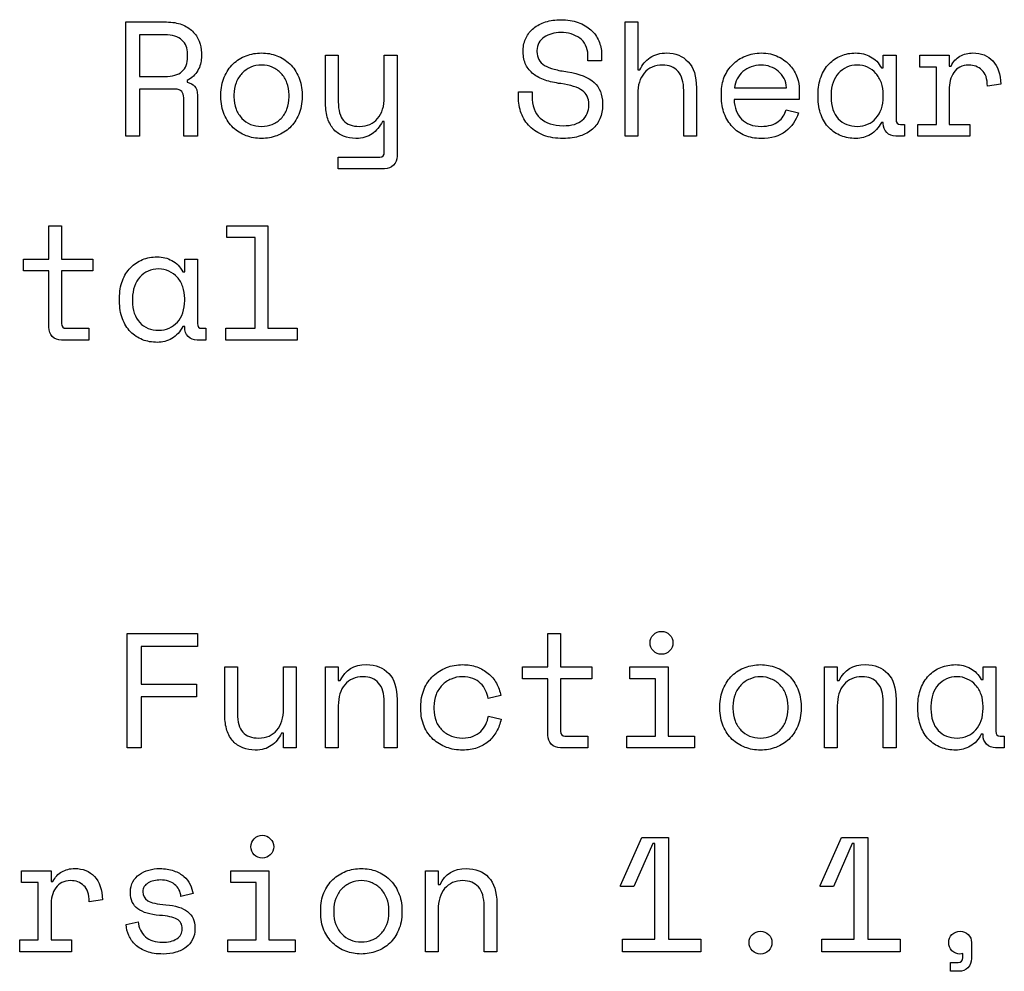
# Model space of a CAD drawing. Extents: x 0 to 841, y 0 to 662.
# Drawn here: x 128.16 to 153.72, y 614.8 to 639.5 of the extents above; entities that cross this region are included whole.
import ezdxf

# ---------------------------------------------------------------- set-up
doc = ezdxf.new("R2010")
doc.units = 0
doc.layers.get('0').update_dxf_attribs({"linetype": 'CONTINUOUS'})

msp = doc.modelspace()

# ---------------------------------------------------------------- linework, layer by layer
at = {"color": 7}
for points in [[(132.191045, 637.691843), (131.268178, 637.691843), (131.268178, 636.472644), (130.912578, 636.472644), (130.912578, 639.435976), (131.970911, 639.435976)], [(144.205231, 636.472644), (143.875031, 636.472644), (143.875031, 639.435976), (144.205231, 639.435976), (144.205231, 638.191376), (144.256031, 638.191376)], [(131.928578, 639.105776), (131.268178, 639.105776), (131.268178, 638.022043)], [(132.521245, 638.530043), (132.521245, 638.606243)], [(132.876845, 638.631643), (132.876845, 638.504643)], [(136.102638, 637.31931), (136.102638, 638.572376), (136.432838, 638.572376), (136.432838, 637.361643)], [(137.626638, 637.480177), (137.626638, 638.572376), (137.956838, 638.572376), (137.956838, 635.956177)], [(141.233434, 638.657043), (141.233434, 638.707843)], [(141.589034, 638.695143), (141.589034, 638.669743)], [(143.265434, 638.606243), (143.265434, 638.428443), (142.909834, 638.428443), (142.909834, 638.580843)], [(150.529824, 638.242176), (150.580624, 638.242176), (150.580624, 638.572376), (150.910824, 638.572376), (150.910824, 636.904443)], [(152.29089, 637.666443), (152.29089, 636.777444), (152.82429, 636.777444), (152.82429, 636.472644), (151.47809, 636.472644), (151.47809, 636.777444), (151.96069, 636.777444), (151.96069, 638.267576), (151.52889, 638.267576), (151.52889, 638.572376)], [(151.52889, 638.572376), (152.29089, 638.572376), (152.29089, 638.292976), (152.34169, 638.292976)], [(131.268178, 638.022043), (131.928578, 638.022043)], [(132.504311, 637.920443), (132.504311, 637.869643)], [(153.628623, 637.818843), (153.28149, 637.768043)], [(132.775245, 637.539443), (132.775245, 636.472644)], [(133.384842, 637.49711), (133.384842, 637.54791)], [(133.723508, 637.54791), (133.723508, 637.49711)], [(135.154375, 637.49711), (135.154375, 637.54791)], [(135.493041, 637.54791), (135.493041, 637.49711)], [(141.106434, 637.49711), (141.106434, 637.62411), (141.462034, 637.62411), (141.462034, 637.52251)], [(144.205231, 637.564843), (144.205231, 636.472644)], [(145.72923, 637.72571), (145.72923, 636.472644), (145.399031, 636.472644), (145.399031, 637.657977)], [(146.376928, 637.49711), (146.376928, 637.59871)], [(148.40046, 637.691843), (148.40046, 637.42091), (146.707128, 637.42091)], [(146.715594, 637.72571), (148.070261, 637.72571)], [(148.887291, 637.488643), (148.887291, 637.556377)], [(149.225958, 637.556377), (149.225958, 637.488643)], [(150.580624, 637.49711), (150.580624, 637.54791)], [(132.775245, 636.472644), (132.419645, 636.472644), (132.419645, 637.463243)], [(142.935234, 637.276977), (142.935234, 637.302377)], [(143.290834, 637.327777), (143.290834, 637.276977)], [(148.061794, 637.158443), (148.37506, 637.073777)], [(137.626638, 636.853644), (137.575838, 636.853644)], [(137.626638, 636.057777), (137.626638, 636.853644)], [(150.580624, 636.828244), (150.529824, 636.828244)], [(150.580624, 636.802844), (150.580624, 636.828244)], [(151.025124, 636.777444), (151.130957, 636.777444), (151.130957, 636.472644), (150.906593, 636.472644)], [(137.630871, 635.625977), (136.432838, 635.625977), (136.432838, 635.930777), (137.512338, 635.930777)], [(128.258282, 633.280711), (128.918682, 633.280711), (128.918682, 634.144311), (129.248881, 634.144311), (129.248881, 633.280711), (130.061681, 633.280711), (130.061681, 632.975911), (129.248881, 632.975911), (129.248881, 631.612778)], [(128.918682, 631.511178), (128.918682, 632.975911), (128.258282, 632.975911), (128.258282, 633.280711)], [(132.394245, 632.950511), (132.445045, 632.950511), (132.445045, 633.280711), (132.775245, 633.280711), (132.775245, 631.612778)], [(130.751712, 632.196978), (130.751712, 632.264711)], [(131.090378, 632.264711), (131.090378, 632.196978)], [(132.445045, 632.205445), (132.445045, 632.256245)], [(129.363181, 631.485778), (129.960081, 631.485778), (129.960081, 631.180978), (129.244648, 631.180978)], [(132.445045, 631.536578), (132.394245, 631.536578)], [(132.445045, 631.511178), (132.445045, 631.536578)], [(132.889545, 631.485778), (132.995378, 631.485778), (132.995378, 631.180978), (132.771011, 631.180978)], [(141.212268, 622.697381), (141.872668, 622.697381), (141.872668, 623.56098), (142.202867, 623.56098), (142.202867, 622.697381), (143.015667, 622.697381), (143.015667, 622.392581), (142.202867, 622.392581), (142.202867, 621.029448)], [(133.486442, 621.444314), (133.486442, 622.697381), (133.816642, 622.697381), (133.816642, 621.486648)], [(135.010441, 622.697381), (135.340641, 622.697381), (135.340641, 620.597648), (135.010441, 620.597648), (135.010441, 620.978648), (134.959641, 620.978648)], [(135.010441, 621.605181), (135.010441, 622.697381)], [(136.432838, 620.597648), (136.102638, 620.597648), (136.102638, 622.697381), (136.432838, 622.697381), (136.432838, 622.341781), (136.483638, 622.341781)], [(141.872668, 620.927848), (141.872668, 622.392581), (141.212268, 622.392581), (141.212268, 622.697381)], [(149.386824, 620.597648), (149.056624, 620.597648), (149.056624, 622.697381), (149.386824, 622.697381), (149.386824, 622.341781), (149.437624, 622.341781)], [(153.120623, 622.367181), (153.171423, 622.367181), (153.171423, 622.697381), (153.501623, 622.697381), (153.501623, 621.029448)], [(140.649237, 621.952314), (140.319037, 621.876114)], [(136.432838, 621.689848), (136.432838, 620.597648)], [(137.956838, 621.850714), (137.956838, 620.597648), (137.626638, 620.597648), (137.626638, 621.782981)], [(138.574904, 621.613648), (138.574904, 621.664448)], [(138.913571, 621.664448), (138.913571, 621.613648)], [(146.338828, 621.622114), (146.338828, 621.672914)], [(146.677494, 621.672914), (146.677494, 621.622114)], [(148.108361, 621.622114), (148.108361, 621.672914)], [(148.447027, 621.672914), (148.447027, 621.622114)], [(149.386824, 621.689848), (149.386824, 620.597648)], [(150.910824, 621.850714), (150.910824, 620.597648), (150.580624, 620.597648), (150.580624, 621.782981)], [(151.47809, 621.613648), (151.47809, 621.681381)], [(151.816757, 621.681381), (151.816757, 621.613648)], [(153.171423, 621.622114), (153.171423, 621.672914)], [(140.327504, 621.418914), (140.657704, 621.342714)], [(142.317167, 620.902448), (142.914067, 620.902448), (142.914067, 620.597648), (142.198634, 620.597648)], [(153.171423, 620.953248), (153.120623, 620.953248)], [(153.171423, 620.927848), (153.171423, 620.953248)], [(153.615923, 620.902448), (153.721756, 620.902448), (153.721756, 620.597648), (153.49739, 620.597648)], [(128.973715, 616.499782), (128.973715, 615.610783), (129.507115, 615.610783), (129.507115, 615.305983), (128.160915, 615.305983), (128.160915, 615.610783), (128.643515, 615.610783), (128.643515, 617.100915), (128.211715, 617.100915), (128.211715, 617.405715)], [(128.211715, 617.405715), (128.973715, 617.405715), (128.973715, 617.126315), (129.024515, 617.126315)], [(139.023638, 615.305983), (138.693438, 615.305983), (138.693438, 617.405715), (139.023638, 617.405715), (139.023638, 617.050115), (139.074438, 617.050115)], [(131.035345, 616.838449), (131.035345, 616.863849)], [(132.660945, 616.813049), (132.347678, 616.736849)], [(130.311448, 616.652182), (129.964315, 616.601382)], [(140.547637, 616.559049), (140.547637, 615.305983), (140.217437, 615.305983), (140.217437, 616.491316)], [(135.975638, 616.330449), (135.975638, 616.381249)], [(136.314305, 616.381249), (136.314305, 616.330449)], [(137.745171, 616.330449), (137.745171, 616.381249)], [(138.083838, 616.381249), (138.083838, 616.330449)], [(139.023638, 616.398182), (139.023638, 615.305983)], [(130.925278, 616.008716), (131.238545, 616.084916)], [(132.711745, 615.924049), (132.711745, 615.898649)], [(152.870857, 615.543049), (152.870857, 615.128183)], [(152.642257, 615.153583), (152.642257, 615.259416)], [(152.54489, 614.797983), (152.32899, 614.797983), (152.32899, 615.026583), (152.527957, 615.026583)]]:
    msp.add_lwpolyline(points, dxfattribs=at)
for points in [[(147.409861, 638.318376)], [(134.438941, 636.726644)], [(149.903291, 636.726644)], [(133.511842, 631.485778), (134.273841, 631.485778), (134.273841, 633.839511), (133.537242, 633.839511), (133.537242, 634.144311), (134.604041, 634.144311), (134.604041, 631.485778), (135.366041, 631.485778), (135.366041, 631.180978), (133.511842, 631.180978)], [(131.767711, 631.434978)], [(130.954912, 623.56098), (132.775245, 623.56098), (132.775245, 623.23078), (131.310512, 623.23078), (131.310512, 622.248647), (132.749845, 622.248647), (132.749845, 621.918447), (131.310512, 621.918447), (131.310512, 620.597648), (130.954912, 620.597648)], [(144.526964, 623.323914)], [(143.925831, 620.902448), (144.662431, 620.902448), (144.662431, 622.392581), (144.002031, 622.392581), (144.002031, 622.697381), (144.992631, 622.697381), (144.992631, 620.902448), (145.678431, 620.902448), (145.678431, 620.597648), (143.925831, 620.597648)], [(147.392927, 620.851648)], [(152.49409, 620.851648)], [(144.645497, 615.636183), (144.645497, 618.112682), (144.594697, 618.112682), (144.107864, 616.999315), (143.756498, 616.999315), (143.756498, 617.024715), (144.311064, 618.269315), (145.001097, 618.269315), (145.001097, 615.636183), (145.839297, 615.636183), (145.839297, 615.305983), (143.807298, 615.305983), (143.807298, 615.636183)], [(149.827091, 615.636183), (149.827091, 618.112682), (149.776293, 618.112682), (149.289458, 616.999315), (148.938094, 616.999315), (148.938094, 617.024715), (149.49266, 618.269315), (150.182693, 618.269315), (150.182693, 615.636183), (151.02089, 615.636183), (151.02089, 615.305983), (148.988894, 615.305983), (148.988894, 615.636183)], [(134.163775, 618.032249)], [(133.562642, 615.610783), (134.299241, 615.610783), (134.299241, 617.100915), (133.638842, 617.100915), (133.638842, 617.405715), (134.629441, 617.405715), (134.629441, 615.610783), (135.315241, 615.610783), (135.315241, 615.305983), (133.562642, 615.305983)], [(131.357078, 616.863849)], [(137.029738, 615.559983)], [(147.096594, 615.543049)], [(152.27819, 615.543049)]]:
    msp.add_lwpolyline(points, close=True, dxfattribs=at)
for points in [[(131.970911, 639.435976), (132.123311, 639.435976), (132.255956, 639.413398), (132.368845, 639.368243)], [(132.368845, 639.368243), (132.481734, 639.32591), (132.574867, 639.268054), (132.648245, 639.194676)], [(141.504368, 639.27511), (141.591856, 639.345665), (141.694868, 639.399287), (141.813401, 639.435976)], [(141.813401, 639.435976), (141.934756, 639.475487), (142.067401, 639.495243), (142.211334, 639.495243)], [(142.211334, 639.495243), (142.377845, 639.495243), (142.526012, 639.471254), (142.655834, 639.423276)], [(142.655834, 639.423276), (142.788478, 639.375298), (142.899956, 639.310387), (142.990267, 639.228543)], [(132.373078, 638.966076), (132.277122, 639.05921), (132.128956, 639.105776), (131.928578, 639.105776)], [(132.648245, 639.194676), (132.724445, 639.121298), (132.780889, 639.035221), (132.817578, 638.936443)], [(141.233434, 638.707843), (141.233434, 638.823554), (141.257423, 638.929387), (141.305401, 639.025343)], [(141.305401, 639.025343), (141.353379, 639.121298), (141.419701, 639.204554), (141.504368, 639.27511)], [(141.775301, 639.042276), (141.718856, 639.002765), (141.673701, 638.953376), (141.639834, 638.89411)], [(141.974267, 639.131176), (141.90089, 639.111421), (141.834568, 639.081787), (141.775301, 639.042276)], [(142.207101, 639.165043), (142.125256, 639.165043), (142.047645, 639.153754), (141.974267, 639.131176)], [(142.473801, 639.126943), (142.389134, 639.152343), (142.300234, 639.165043), (142.207101, 639.165043)], [(142.698167, 639.016876), (142.633256, 639.064854), (142.558467, 639.101543), (142.473801, 639.126943)], [(142.990267, 639.228543), (143.080578, 639.149521), (143.148312, 639.054976), (143.193467, 638.94491)], [(132.521245, 638.606243), (132.521245, 638.755821), (132.471856, 638.875765), (132.373078, 638.966076)], [(132.817578, 638.936443), (132.857089, 638.840487), (132.876845, 638.738887), (132.876845, 638.631643)], [(141.639834, 638.89411), (141.605968, 638.837665), (141.589034, 638.771343), (141.589034, 638.695143)], [(142.850567, 638.834843), (142.813878, 638.908221), (142.763078, 638.968898), (142.698167, 639.016876)], [(142.909834, 638.580843), (142.909834, 638.676799), (142.890078, 638.761465), (142.850567, 638.834843)], [(143.193467, 638.94491), (143.241445, 638.837665), (143.265434, 638.724776), (143.265434, 638.606243)], [(132.373078, 638.149043), (132.471856, 638.236532), (132.521245, 638.363532), (132.521245, 638.530043)], [(133.702342, 638.34801), (133.801119, 638.441143), (133.914008, 638.511699), (134.041008, 638.559676)], [(134.041008, 638.559676), (134.168008, 638.607654), (134.300653, 638.631643), (134.438941, 638.631643)], [(134.438941, 638.631643), (134.57723, 638.631643), (134.709875, 638.607654), (134.836875, 638.559676)], [(134.836875, 638.559676), (134.963875, 638.511699), (135.075352, 638.441143), (135.171308, 638.34801)], [(141.301168, 638.326843), (141.256012, 638.419976), (141.233434, 638.530043), (141.233434, 638.657043)], [(141.589034, 638.669743), (141.589034, 638.587899), (141.605968, 638.517343), (141.639834, 638.458076)], [(144.256031, 638.191376), (144.320942, 638.326843), (144.411253, 638.434088), (144.526964, 638.51311)], [(144.526964, 638.51311), (144.645497, 638.592132), (144.789431, 638.631643), (144.958764, 638.631643)], [(144.958764, 638.631643), (145.187364, 638.631643), (145.372219, 638.555443), (145.513331, 638.403043)], [(146.673261, 638.33531), (146.766394, 638.428443), (146.87505, 638.50041), (146.999228, 638.55121)], [(146.999228, 638.55121), (147.126227, 638.604832), (147.263105, 638.631643), (147.409861, 638.631643)], [(147.409861, 638.631643), (147.582016, 638.631643), (147.730183, 638.599187), (147.854361, 638.534276)], [(147.854361, 638.534276), (147.981361, 638.472188), (148.084372, 638.394576), (148.163394, 638.301443)], [(149.170924, 638.34801), (149.261237, 638.441143), (149.365659, 638.511699), (149.484191, 638.559676)], [(149.484191, 638.559676), (149.602724, 638.607654), (149.728314, 638.631643), (149.86096, 638.631643)], [(149.86096, 638.631643), (150.004892, 638.631643), (150.134713, 638.599187), (150.250424, 638.534276)], [(150.250424, 638.534276), (150.368959, 638.472188), (150.462092, 638.374821), (150.529824, 638.242176)], [(152.34169, 638.292976), (152.395312, 638.408688), (152.471512, 638.493354), (152.57029, 638.546976)], [(152.57029, 638.546976), (152.669068, 638.603421), (152.781957, 638.631643), (152.908957, 638.631643)], [(152.908957, 638.631643), (153.120623, 638.631643), (153.291368, 638.562499), (153.42119, 638.42421)], [(132.876845, 638.504643), (132.876845, 638.394576), (132.8458, 638.28451), (132.783711, 638.174443)], [(133.469508, 638.00511), (133.528775, 638.140576), (133.606386, 638.254876), (133.702342, 638.34801)], [(134.159542, 638.25911), (134.072053, 638.222421), (133.995853, 638.17021), (133.930942, 638.102477)], [(134.438941, 638.318376), (134.340164, 638.318376), (134.24703, 638.298621), (134.159542, 638.25911)], [(134.718341, 638.25911), (134.630853, 638.298621), (134.537719, 638.318376), (134.438941, 638.318376)], [(134.946941, 638.102477), (134.88203, 638.17021), (134.80583, 638.222421), (134.718341, 638.25911)], [(135.171308, 638.34801), (135.270086, 638.254876), (135.347697, 638.140576), (135.404141, 638.00511)], [(141.495901, 638.085543), (141.411234, 638.153276), (141.346323, 638.23371), (141.301168, 638.326843)], [(141.639834, 638.458076), (141.673701, 638.401632), (141.72309, 638.352243), (141.788001, 638.30991)], [(141.788001, 638.30991), (141.855734, 638.270399), (141.93899, 638.236532), (142.037767, 638.20831)], [(144.848697, 638.318376), (144.64832, 638.318376), (144.490275, 638.249232), (144.374564, 638.110943)], [(145.250864, 638.153276), (145.152086, 638.263343), (145.018031, 638.318376), (144.848697, 638.318376)], [(145.513331, 638.403043), (145.657264, 638.253465), (145.72923, 638.027688), (145.72923, 637.72571)], [(146.453128, 638.009343), (146.50675, 638.136343), (146.580128, 638.244999), (146.673261, 638.33531)], [(147.147394, 638.27181), (147.068372, 638.243588), (146.997816, 638.202665), (146.935728, 638.149043)], [(147.409861, 638.318376), (147.316727, 638.318376), (147.229239, 638.302854), (147.147394, 638.27181)], [(147.646927, 638.276043), (147.570727, 638.304265), (147.491705, 638.318376), (147.409861, 638.318376)], [(147.854361, 638.15751), (147.795094, 638.20831), (147.72595, 638.247821), (147.646927, 638.276043)], [(148.163394, 638.301443), (148.245238, 638.20831), (148.304505, 638.10671), (148.341194, 637.996643)], [(148.963494, 638.013577), (149.014292, 638.146221), (149.083435, 638.257699), (149.170924, 638.34801)], [(149.632357, 638.263343), (149.550513, 638.226654), (149.478546, 638.174443), (149.416458, 638.10671)], [(149.903291, 638.318376), (149.804513, 638.318376), (149.714202, 638.300032), (149.632357, 638.263343)], [(150.169993, 638.25911), (150.088149, 638.298621), (149.999248, 638.318376), (149.903291, 638.318376)], [(150.385891, 638.102477), (150.326624, 638.17021), (150.254658, 638.222421), (150.169993, 638.25911)], [(152.57029, 638.267576), (152.508201, 638.23371), (152.45599, 638.187143), (152.413657, 638.127876)], [(152.79889, 638.318376), (152.711401, 638.318376), (152.635201, 638.301443), (152.57029, 638.267576)], [(153.14179, 638.187143), (153.048657, 638.274632), (152.934357, 638.318376), (152.79889, 638.318376)], [(153.42119, 638.42421), (153.551012, 638.285921), (153.620156, 638.084132), (153.628623, 637.818843)], [(131.928578, 638.022043), (132.128956, 638.022043), (132.277122, 638.064377), (132.373078, 638.149043)], [(132.783711, 638.174443), (132.724445, 638.064377), (132.631311, 637.97971), (132.504311, 637.920443)], [(133.384842, 637.54791), (133.384842, 637.720065), (133.413064, 637.872465), (133.469508, 638.00511)], [(133.930942, 638.102477), (133.86603, 638.034743), (133.815231, 637.952899), (133.778542, 637.856943)], [(135.099341, 637.856943), (135.062652, 637.952899), (135.011852, 638.034743), (134.946941, 638.102477)], [(135.404141, 638.00511), (135.463408, 637.872465), (135.493041, 637.720065), (135.493041, 637.54791)], [(141.800701, 637.924677), (141.682168, 637.96701), (141.580568, 638.020632), (141.495901, 638.085543)], [(142.037767, 638.20831), (142.136545, 638.18291), (142.252256, 638.160332), (142.384901, 638.140576)], [(142.384901, 638.140576), (142.695345, 638.092599), (142.923945, 638.000877), (143.070701, 637.86541)], [(144.374564, 638.110943), (144.261675, 637.975477), (144.205231, 637.793443), (144.205231, 637.564843)], [(145.399031, 637.657977), (145.399031, 637.87811), (145.349642, 638.04321), (145.250864, 638.153276)], [(146.376928, 637.59871), (146.376928, 637.745465), (146.402328, 637.882343), (146.453128, 638.009343)], [(146.935728, 638.149043), (146.876461, 638.095421), (146.827072, 638.031921), (146.787561, 637.958543)], [(148.002527, 637.971243), (147.965838, 638.044621), (147.916449, 638.10671), (147.854361, 638.15751)], [(148.887291, 637.556377), (148.887291, 637.728532), (148.912692, 637.880932), (148.963494, 638.013577)], [(149.416458, 638.10671), (149.357191, 638.041799), (149.310624, 637.961365), (149.276758, 637.86541)], [(150.529824, 637.856943), (150.495957, 637.952899), (150.447979, 638.034743), (150.385891, 638.102477)], [(152.413657, 638.127876), (152.371323, 638.06861), (152.340279, 637.999465), (152.320523, 637.920443)], [(153.28149, 637.768043), (153.28149, 637.962777), (153.234923, 638.102477), (153.14179, 638.187143)], [(132.504311, 637.869643), (132.588978, 637.855532), (132.6553, 637.821665), (132.703278, 637.768043)], [(132.703278, 637.768043), (132.751256, 637.714421), (132.775245, 637.638221), (132.775245, 637.539443)], [(133.778542, 637.856943), (133.741853, 637.76381), (133.723508, 637.660799), (133.723508, 637.54791)], [(135.154375, 637.54791), (135.154375, 637.660799), (135.13603, 637.76381), (135.099341, 637.856943)], [(142.207101, 637.835777), (142.057523, 637.855532), (141.922056, 637.885165), (141.800701, 637.924677)], [(142.761667, 637.657977), (142.648778, 637.739821), (142.463923, 637.799088), (142.207101, 637.835777)], [(143.070701, 637.86541), (143.217456, 637.732765), (143.290834, 637.553554), (143.290834, 637.327777)], [(146.787561, 637.958543), (146.750872, 637.887988), (146.726883, 637.810377), (146.715594, 637.72571)], [(148.070261, 637.72571), (148.064616, 637.816021), (148.042038, 637.897865), (148.002527, 637.971243)], [(148.341194, 637.996643), (148.380705, 637.886577), (148.40046, 637.784977), (148.40046, 637.691843)], [(149.276758, 637.86541), (149.242891, 637.772277), (149.225958, 637.669266), (149.225958, 637.556377)], [(150.580624, 637.54791), (150.580624, 637.660799), (150.563691, 637.76381), (150.529824, 637.856943)], [(152.320523, 637.920443), (152.300768, 637.841421), (152.29089, 637.756754), (152.29089, 637.666443)], [(132.368845, 637.632577), (132.334978, 637.672088), (132.275711, 637.691843), (132.191045, 637.691843)], [(132.419645, 637.463243), (132.419645, 637.536621), (132.402711, 637.593066), (132.368845, 637.632577)], [(133.469508, 637.031443), (133.413064, 637.16691), (133.384842, 637.322132), (133.384842, 637.49711)], [(133.723508, 637.49711), (133.723508, 637.378577), (133.741853, 637.271332), (133.778542, 637.175377)], [(135.099341, 637.175377), (135.13603, 637.271332), (135.154375, 637.378577), (135.154375, 637.49711)], [(135.493041, 637.49711), (135.493041, 637.322132), (135.463408, 637.16691), (135.404141, 637.031443)], [(141.182634, 637.06531), (141.131834, 637.197955), (141.106434, 637.341888), (141.106434, 637.49711)], [(141.462034, 637.52251), (141.462034, 637.262866), (141.53259, 637.068132), (141.673701, 636.93831)], [(142.935234, 637.302377), (142.935234, 637.457599), (142.877378, 637.576132), (142.761667, 637.657977)], [(146.453128, 637.056843), (146.402328, 637.189488), (146.376928, 637.336243), (146.376928, 637.49711)], [(148.963494, 637.02721), (148.912692, 637.159855), (148.887291, 637.313666), (148.887291, 637.488643)], [(149.225958, 637.488643), (149.225958, 637.248755), (149.288046, 637.061077), (149.412224, 636.92561)], [(150.529824, 637.17961), (150.563691, 637.275566), (150.580624, 637.381399), (150.580624, 637.49711)], [(136.157672, 636.92561), (136.120983, 637.038499), (136.102638, 637.169732), (136.102638, 637.31931)], [(136.432838, 637.361643), (136.432838, 637.14151), (136.477994, 636.980643), (136.568305, 636.879043)], [(137.453071, 636.929843), (137.568782, 637.068132), (137.626638, 637.251577), (137.626638, 637.480177)], [(142.765901, 636.88751), (142.878789, 636.986288), (142.935234, 637.11611), (142.935234, 637.276977)], [(143.290834, 637.276977), (143.290834, 637.149977), (143.268256, 637.032855), (143.2231, 636.92561)], [(146.707128, 637.42091), (146.715594, 637.212066), (146.780505, 637.044143), (146.901861, 636.917143)], [(133.702342, 636.692777), (133.606386, 636.78591), (133.528775, 636.898799), (133.469508, 637.031443)], [(133.778542, 637.175377), (133.815231, 637.082243), (133.86603, 637.00181), (133.930942, 636.934077)], [(134.946941, 636.934077), (135.011852, 637.00181), (135.062652, 637.082243), (135.099341, 637.175377)], [(135.404141, 637.031443), (135.347697, 636.898799), (135.271497, 636.78591), (135.175541, 636.692777)], [(141.402768, 636.72241), (141.306812, 636.821188), (141.233434, 636.935488), (141.182634, 637.06531)], [(146.664794, 636.713944), (146.574483, 636.809899), (146.503928, 636.924199), (146.453128, 637.056843)], [(147.854361, 636.853644), (147.907983, 636.893155), (147.950316, 636.93831), (147.981361, 636.98911)], [(147.981361, 636.98911), (148.015227, 637.042732), (148.042038, 637.099177), (148.061794, 637.158443)], [(148.37506, 637.073777), (148.315794, 636.879043), (148.205727, 636.719588), (148.044861, 636.59541)], [(149.170924, 636.688544), (149.083435, 636.781677), (149.014292, 636.894566), (148.963494, 637.02721)], [(150.390127, 636.93831), (150.449391, 637.006043), (150.495957, 637.086477), (150.529824, 637.17961)], [(133.930942, 636.934077), (133.995853, 636.866344), (134.070642, 636.814132), (134.155308, 636.777444)], [(134.155308, 636.777444), (134.242797, 636.743577), (134.337341, 636.726644), (134.438941, 636.726644)], [(134.438941, 636.726644), (134.540541, 636.726644), (134.633675, 636.743577), (134.718341, 636.777444)], [(134.718341, 636.777444), (134.80583, 636.814132), (134.88203, 636.866344), (134.946941, 636.934077)], [(136.318538, 636.641977), (136.250805, 636.718177), (136.197183, 636.812721), (136.157672, 636.92561)], [(136.568305, 636.879043), (136.658616, 636.777444), (136.796905, 636.726644), (136.983171, 636.726644)], [(136.983171, 636.726644), (137.183549, 636.726644), (137.340182, 636.794377), (137.453071, 636.929843)], [(137.575838, 636.853644), (137.508105, 636.718177), (137.419205, 636.610932), (137.309138, 636.53191)], [(141.766834, 636.49381), (141.622901, 636.550255), (141.501545, 636.626455), (141.402768, 636.72241)], [(141.673701, 636.93831), (141.817634, 636.808488), (142.016601, 636.743577), (142.270601, 636.743577)], [(142.270601, 636.743577), (142.490734, 636.743577), (142.655834, 636.791555), (142.765901, 636.88751)], [(143.2231, 636.92561), (143.180767, 636.821188), (143.115856, 636.730877), (143.028367, 636.654677)], [(146.901861, 636.917143), (147.023216, 636.790144), (147.19255, 636.726644), (147.409861, 636.726644)], [(147.409861, 636.726644), (147.508638, 636.726644), (147.594716, 636.737932), (147.668094, 636.76051)], [(147.668094, 636.76051), (147.741472, 636.783088), (147.803561, 636.814132), (147.854361, 636.853644)], [(149.412224, 636.92561), (149.539226, 636.792966), (149.702915, 636.726644), (149.903291, 636.726644)], [(149.903291, 636.726644), (150.002069, 636.726644), (150.09238, 636.744988), (150.174224, 636.781677)], [(150.174224, 636.781677), (150.258891, 636.818366), (150.330858, 636.870577), (150.390127, 636.93831)], [(150.529824, 636.828244), (150.462092, 636.687132), (150.367548, 636.58271), (150.246191, 636.514977)], [(150.669524, 636.565777), (150.610257, 636.627866), (150.580624, 636.706888), (150.580624, 636.802844)], [(150.910824, 636.904443), (150.910824, 636.819777), (150.948924, 636.777444), (151.025124, 636.777444)], [(134.036775, 636.485344), (133.909775, 636.533321), (133.798297, 636.602466), (133.702342, 636.692777)], [(134.438941, 636.413377), (134.29783, 636.413377), (134.163775, 636.437366), (134.036775, 636.485344)], [(134.836875, 636.485344), (134.709875, 636.437366), (134.57723, 636.413377), (134.438941, 636.413377)], [(135.175541, 636.692777), (135.079586, 636.602466), (134.966697, 636.533321), (134.836875, 636.485344)], [(136.568305, 636.472644), (136.472349, 636.509332), (136.389094, 636.565777), (136.318538, 636.641977)], [(136.890038, 636.413377), (136.774327, 636.413377), (136.667083, 636.433133), (136.568305, 636.472644)], [(137.309138, 636.53191), (137.199071, 636.452888), (137.059371, 636.413377), (136.890038, 636.413377)], [(142.270601, 636.413377), (142.081512, 636.413377), (141.91359, 636.440188), (141.766834, 636.49381)], [(142.710867, 636.476877), (142.583867, 636.434544), (142.437112, 636.413377), (142.270601, 636.413377)], [(143.028367, 636.654677), (142.943701, 636.578477), (142.837867, 636.51921), (142.710867, 636.476877)], [(146.986528, 636.489577), (146.86235, 636.543199), (146.755105, 636.617988), (146.664794, 636.713944)], [(147.401394, 636.413377), (147.251816, 636.413377), (147.113527, 636.438777), (146.986528, 636.489577)], [(148.044861, 636.59541), (147.886816, 636.474055), (147.672327, 636.413377), (147.401394, 636.413377)], [(149.484191, 636.48111), (149.365659, 636.529088), (149.261237, 636.598232), (149.170924, 636.688544)], [(149.869424, 636.413377), (149.731135, 636.413377), (149.602724, 636.435955), (149.484191, 636.48111)], [(150.246191, 636.514977), (150.127657, 636.447244), (150.002069, 636.413377), (149.869424, 636.413377)], [(150.906593, 636.472644), (150.810636, 636.472644), (150.731613, 636.503688), (150.669524, 636.565777)], [(137.512338, 635.930777), (137.588538, 635.930777), (137.626638, 635.97311), (137.626638, 636.057777)], [(137.956838, 635.956177), (137.956838, 635.860222), (137.925793, 635.781199), (137.863705, 635.71911)], [(137.863705, 635.71911), (137.804438, 635.657022), (137.726827, 635.625977), (137.630871, 635.625977)], [(131.035345, 633.056345), (131.125656, 633.149478), (131.230078, 633.220033), (131.348612, 633.268011)], [(131.348612, 633.268011), (131.467145, 633.315989), (131.592734, 633.339978), (131.725378, 633.339978)], [(131.725378, 633.339978), (131.869311, 633.339978), (131.999134, 633.307522), (132.114845, 633.242611)], [(132.114845, 633.242611), (132.233378, 633.180522), (132.326511, 633.083156), (132.394245, 632.950511)], [(130.827912, 632.721911), (130.878712, 632.854556), (130.947856, 632.966033), (131.035345, 633.056345)], [(131.496778, 632.971678), (131.414934, 632.934989), (131.342967, 632.882778), (131.280878, 632.815045)], [(131.767711, 633.026711), (131.668934, 633.026711), (131.578623, 633.008367), (131.496778, 632.971678)], [(132.034411, 632.967445), (131.952567, 633.006956), (131.863667, 633.026711), (131.767711, 633.026711)], [(132.250311, 632.810811), (132.191045, 632.878545), (132.119078, 632.930756), (132.034411, 632.967445)], [(130.751712, 632.264711), (130.751712, 632.436867), (130.777112, 632.589267), (130.827912, 632.721911)], [(131.280878, 632.815045), (131.221612, 632.750133), (131.175045, 632.6697), (131.141178, 632.573745)], [(132.394245, 632.565278), (132.360378, 632.661234), (132.3124, 632.743078), (132.250311, 632.810811)], [(131.141178, 632.573745), (131.107312, 632.480611), (131.090378, 632.3776), (131.090378, 632.264711)], [(132.445045, 632.256245), (132.445045, 632.369134), (132.428111, 632.472145), (132.394245, 632.565278)], [(130.827912, 631.735545), (130.777112, 631.868189), (130.751712, 632.022), (130.751712, 632.196978)], [(131.090378, 632.196978), (131.090378, 631.957089), (131.152467, 631.769412), (131.276645, 631.633945)], [(132.394245, 631.887945), (132.428111, 631.9839), (132.445045, 632.089734), (132.445045, 632.205445)], [(132.254545, 631.646645), (132.313811, 631.714378), (132.360378, 631.794812), (132.394245, 631.887945)], [(129.248881, 631.612778), (129.248881, 631.528112), (129.286981, 631.485778), (129.363181, 631.485778)], [(131.035345, 631.396878), (130.947856, 631.490012), (130.878712, 631.6029), (130.827912, 631.735545)], [(131.276645, 631.633945), (131.403645, 631.5013), (131.567334, 631.434978), (131.767711, 631.434978)], [(132.038645, 631.490012), (132.123311, 631.5267), (132.195278, 631.578912), (132.254545, 631.646645)], [(132.775245, 631.612778), (132.775245, 631.528112), (132.813345, 631.485778), (132.889545, 631.485778)], [(129.007582, 631.274112), (128.948315, 631.336201), (128.918682, 631.415223), (128.918682, 631.511178)], [(131.348612, 631.189445), (131.230078, 631.237423), (131.125656, 631.306567), (131.035345, 631.396878)], [(131.767711, 631.434978), (131.866489, 631.434978), (131.9568, 631.453323), (132.038645, 631.490012)], [(132.394245, 631.536578), (132.326511, 631.395467), (132.231967, 631.291045), (132.110611, 631.223312)], [(132.533945, 631.274112), (132.474678, 631.336201), (132.445045, 631.415223), (132.445045, 631.511178)], [(129.244648, 631.180978), (129.148693, 631.180978), (129.06967, 631.212023), (129.007582, 631.274112)], [(131.733845, 631.121712), (131.595556, 631.121712), (131.467145, 631.144289), (131.348612, 631.189445)], [(132.110611, 631.223312), (131.992078, 631.155578), (131.866489, 631.121712), (131.733845, 631.121712)], [(132.771011, 631.180978), (132.675056, 631.180978), (132.596033, 631.212023), (132.533945, 631.274112)], [(144.526964, 623.323914), (144.526964, 623.405758), (144.555186, 623.474903), (144.611631, 623.531347)], [(144.611631, 623.531347), (144.670897, 623.590614), (144.741453, 623.620247), (144.823297, 623.620247)], [(144.823297, 623.620247), (144.905142, 623.620247), (144.974286, 623.590614), (145.030731, 623.531347)], [(145.030731, 623.531347), (145.089997, 623.474903), (145.119631, 623.405758), (145.119631, 623.323914)], [(144.611631, 623.112247), (144.555186, 623.171514), (144.526964, 623.242069), (144.526964, 623.323914)], [(145.119631, 623.323914), (145.119631, 623.242069), (145.089997, 623.171514), (145.030731, 623.112247)], [(144.823297, 623.027581), (144.741453, 623.027581), (144.670897, 623.055803), (144.611631, 623.112247)], [(145.030731, 623.112247), (144.974286, 623.055803), (144.905142, 623.027581), (144.823297, 623.027581)], [(136.483638, 622.341781), (136.61346, 622.618358), (136.839238, 622.756647), (137.160971, 622.756647)], [(137.160971, 622.756647), (137.403682, 622.756647), (137.597005, 622.680447), (137.740938, 622.528047)], [(138.896638, 622.464547), (138.995415, 622.557681), (139.109715, 622.629647), (139.239538, 622.680447)], [(139.239538, 622.680447), (139.372182, 622.731247), (139.511882, 622.756647), (139.658637, 622.756647)], [(139.658637, 622.756647), (139.791282, 622.756647), (139.914048, 622.736892), (140.026937, 622.697381)], [(140.026937, 622.697381), (140.139826, 622.65787), (140.238604, 622.601425), (140.323271, 622.528047)], [(146.656328, 622.473014), (146.755105, 622.566147), (146.867994, 622.636703), (146.994994, 622.684681)], [(146.994994, 622.684681), (147.121994, 622.732658), (147.254639, 622.756647), (147.392927, 622.756647)], [(147.392927, 622.756647), (147.531216, 622.756647), (147.663861, 622.732658), (147.790861, 622.684681)], [(147.790861, 622.684681), (147.917861, 622.636703), (148.029338, 622.566147), (148.125294, 622.473014)], [(149.437624, 622.341781), (149.567446, 622.618358), (149.793224, 622.756647), (150.114957, 622.756647)], [(150.114957, 622.756647), (150.357668, 622.756647), (150.550991, 622.680447), (150.694924, 622.528047)], [(151.761724, 622.473014), (151.852035, 622.566147), (151.956457, 622.636703), (152.07499, 622.684681)], [(152.07499, 622.684681), (152.193523, 622.732658), (152.319112, 622.756647), (152.451757, 622.756647)], [(152.451757, 622.756647), (152.59569, 622.756647), (152.725512, 622.724192), (152.841223, 622.659281)], [(137.076305, 622.443381), (136.875927, 622.443381), (136.717883, 622.374236), (136.602172, 622.235947)], [(137.478471, 622.278281), (137.379694, 622.388347), (137.245638, 622.443381), (137.076305, 622.443381)], [(137.740938, 622.528047), (137.884871, 622.37847), (137.956838, 622.152692), (137.956838, 621.850714)], [(138.659571, 622.121647), (138.718838, 622.257114), (138.79786, 622.371414), (138.896638, 622.464547)], [(139.650171, 622.443381), (139.548571, 622.443381), (139.452615, 622.423625), (139.362304, 622.384114)], [(139.925337, 622.396814), (139.846315, 622.427858), (139.754593, 622.443381), (139.650171, 622.443381)], [(140.323271, 622.528047), (140.410759, 622.457492), (140.481315, 622.372825), (140.534937, 622.274047)], [(146.423494, 622.130114), (146.482761, 622.265581), (146.560372, 622.379881), (146.656328, 622.473014)], [(147.392927, 622.443381), (147.29415, 622.443381), (147.201016, 622.423625), (147.113527, 622.384114)], [(147.672327, 622.384114), (147.584838, 622.423625), (147.491705, 622.443381), (147.392927, 622.443381)], [(148.125294, 622.473014), (148.224072, 622.379881), (148.301683, 622.265581), (148.358127, 622.130114)], [(150.030291, 622.443381), (149.829913, 622.443381), (149.671869, 622.374236), (149.556158, 622.235947)], [(150.432457, 622.278281), (150.33368, 622.388347), (150.199624, 622.443381), (150.030291, 622.443381)], [(150.694924, 622.528047), (150.838857, 622.37847), (150.910824, 622.152692), (150.910824, 621.850714)], [(151.55429, 622.138581), (151.60509, 622.271225), (151.674235, 622.382703), (151.761724, 622.473014)], [(152.49409, 622.443381), (152.395312, 622.443381), (152.305001, 622.425036), (152.223157, 622.388347)], [(152.76079, 622.384114), (152.678946, 622.423625), (152.590046, 622.443381), (152.49409, 622.443381)], [(152.841223, 622.659281), (152.959757, 622.597192), (153.05289, 622.499825), (153.120623, 622.367181)], [(136.602172, 622.235947), (136.489283, 622.100481), (136.432838, 621.918447), (136.432838, 621.689848)], [(137.626638, 621.782981), (137.626638, 622.003114), (137.577249, 622.168214), (137.478471, 622.278281)], [(139.129471, 622.223247), (139.061738, 622.155514), (139.008115, 622.07367), (138.968604, 621.977714)], [(139.362304, 622.384114), (139.274815, 622.347425), (139.197204, 622.293803), (139.129471, 622.223247)], [(140.124304, 622.269814), (140.070682, 622.323436), (140.00436, 622.36577), (139.925337, 622.396814)], [(140.255537, 622.087781), (140.224493, 622.158336), (140.180748, 622.219014), (140.124304, 622.269814)], [(140.534937, 622.274047), (140.591382, 622.17527), (140.629482, 622.068025), (140.649237, 621.952314)], [(146.884928, 622.227481), (146.820016, 622.159747), (146.769216, 622.077903), (146.732528, 621.981947)], [(147.113527, 622.384114), (147.026039, 622.347425), (146.949839, 622.295214), (146.884928, 622.227481)], [(147.900927, 622.227481), (147.836016, 622.295214), (147.759816, 622.347425), (147.672327, 622.384114)], [(148.053327, 621.981947), (148.016638, 622.077903), (147.965838, 622.159747), (147.900927, 622.227481)], [(149.556158, 622.235947), (149.443269, 622.100481), (149.386824, 621.918447), (149.386824, 621.689848)], [(150.580624, 621.782981), (150.580624, 622.003114), (150.531235, 622.168214), (150.432457, 622.278281)], [(152.007257, 622.231714), (151.94799, 622.166803), (151.901424, 622.08637), (151.867557, 621.990414)], [(152.223157, 622.388347), (152.141312, 622.351658), (152.069346, 622.299447), (152.007257, 622.231714)], [(152.97669, 622.227481), (152.917423, 622.295214), (152.845457, 622.347425), (152.76079, 622.384114)], [(153.120623, 621.981947), (153.086757, 622.077903), (153.038779, 622.159747), (152.97669, 622.227481)], [(138.574904, 621.664448), (138.574904, 621.833781), (138.603127, 621.986181), (138.659571, 622.121647)], [(138.968604, 621.977714), (138.931915, 621.881759), (138.913571, 621.777336), (138.913571, 621.664448)], [(140.319037, 621.876114), (140.310571, 621.949492), (140.289404, 622.020047), (140.255537, 622.087781)], [(146.338828, 621.672914), (146.338828, 621.84507), (146.36705, 621.99747), (146.423494, 622.130114)], [(146.732528, 621.981947), (146.695839, 621.888814), (146.677494, 621.785803), (146.677494, 621.672914)], [(148.108361, 621.672914), (148.108361, 621.785803), (148.090016, 621.888814), (148.053327, 621.981947)], [(148.358127, 622.130114), (148.417394, 621.99747), (148.447027, 621.84507), (148.447027, 621.672914)], [(151.47809, 621.681381), (151.47809, 621.853536), (151.50349, 622.005936), (151.55429, 622.138581)], [(151.867557, 621.990414), (151.83369, 621.897281), (151.816757, 621.79427), (151.816757, 621.681381)], [(153.171423, 621.672914), (153.171423, 621.785803), (153.15449, 621.888814), (153.120623, 621.981947)], [(133.541475, 621.050614), (133.504786, 621.163503), (133.486442, 621.294737), (133.486442, 621.444314)], [(133.816642, 621.486648), (133.816642, 621.266514), (133.861797, 621.105648), (133.952108, 621.004048)], [(134.836875, 621.054848), (134.952586, 621.193137), (135.010441, 621.376581), (135.010441, 621.605181)], [(138.659571, 621.156448), (138.603127, 621.289092), (138.574904, 621.441492), (138.574904, 621.613648)], [(138.913571, 621.613648), (138.913571, 621.495114), (138.931915, 621.38787), (138.968604, 621.291914)], [(140.259771, 621.207248), (140.293637, 621.274981), (140.316215, 621.345537), (140.327504, 621.418914)], [(146.423494, 621.156448), (146.36705, 621.291914), (146.338828, 621.447137), (146.338828, 621.622114)], [(146.677494, 621.622114), (146.677494, 621.503581), (146.695839, 621.396337), (146.732528, 621.300381)], [(148.053327, 621.300381), (148.090016, 621.396337), (148.108361, 621.503581), (148.108361, 621.622114)], [(148.447027, 621.622114), (148.447027, 621.447137), (148.417394, 621.291914), (148.358127, 621.156448)], [(151.55429, 621.152214), (151.50349, 621.284859), (151.47809, 621.43867), (151.47809, 621.613648)], [(151.816757, 621.613648), (151.816757, 621.373759), (151.878846, 621.186081), (152.003024, 621.050614)], [(153.120623, 621.304614), (153.15449, 621.40057), (153.171423, 621.506403), (153.171423, 621.622114)], [(138.896638, 620.817781), (138.79786, 620.910914), (138.718838, 621.023803), (138.659571, 621.156448)], [(138.968604, 621.291914), (139.008115, 621.198781), (139.061738, 621.119759), (139.129471, 621.054848)], [(140.128537, 621.025214), (140.184982, 621.078837), (140.228726, 621.139514), (140.259771, 621.207248)], [(140.657704, 621.342714), (140.635126, 621.227003), (140.595615, 621.119759), (140.539171, 621.020981)], [(146.656328, 620.817781), (146.560372, 620.910914), (146.482761, 621.023803), (146.423494, 621.156448)], [(146.732528, 621.300381), (146.769216, 621.207248), (146.820016, 621.126814), (146.884928, 621.059081)], [(147.900927, 621.059081), (147.965838, 621.126814), (148.016638, 621.207248), (148.053327, 621.300381)], [(148.358127, 621.156448), (148.301683, 621.023803), (148.225483, 620.910914), (148.129527, 620.817781)], [(151.761724, 620.813548), (151.674235, 620.906681), (151.60509, 621.01957), (151.55429, 621.152214)], [(152.980923, 621.063314), (153.04019, 621.131048), (153.086757, 621.211481), (153.120623, 621.304614)], [(133.702342, 620.766981), (133.634608, 620.843181), (133.580986, 620.937726), (133.541475, 621.050614)], [(133.952108, 621.004048), (134.042419, 620.902448), (134.180708, 620.851648), (134.366975, 620.851648)], [(134.366975, 620.851648), (134.567353, 620.851648), (134.723986, 620.919381), (134.836875, 621.054848)], [(134.959641, 620.978648), (134.891908, 620.843181), (134.803008, 620.735937), (134.692941, 620.656915)], [(139.129471, 621.054848), (139.197204, 620.989937), (139.276226, 620.939137), (139.366537, 620.902448)], [(139.366537, 620.902448), (139.456849, 620.868581), (139.554215, 620.851648), (139.658637, 620.851648)], [(139.658637, 620.851648), (139.76306, 620.851648), (139.853371, 620.86717), (139.929571, 620.898214)], [(139.929571, 620.898214), (140.008593, 620.932081), (140.074915, 620.974414), (140.128537, 621.025214)], [(140.539171, 621.020981), (140.485548, 620.922203), (140.416404, 620.836126), (140.331737, 620.762748)], [(141.961567, 620.690781), (141.902301, 620.75287), (141.872668, 620.831892), (141.872668, 620.927848)], [(142.202867, 621.029448), (142.202867, 620.944781), (142.240967, 620.902448), (142.317167, 620.902448)], [(146.884928, 621.059081), (146.949839, 620.991348), (147.024627, 620.939137), (147.109294, 620.902448)], [(147.109294, 620.902448), (147.196783, 620.868581), (147.291327, 620.851648), (147.392927, 620.851648)], [(147.392927, 620.851648), (147.494527, 620.851648), (147.587661, 620.868581), (147.672327, 620.902448)], [(147.672327, 620.902448), (147.759816, 620.939137), (147.836016, 620.991348), (147.900927, 621.059081)], [(152.003024, 621.050614), (152.130023, 620.91797), (152.293712, 620.851648), (152.49409, 620.851648)], [(152.49409, 620.851648), (152.592868, 620.851648), (152.683179, 620.869992), (152.765023, 620.906681)], [(152.765023, 620.906681), (152.84969, 620.94337), (152.921657, 620.995581), (152.980923, 621.063314)], [(153.120623, 620.953248), (153.05289, 620.812137), (152.958345, 620.707714), (152.83699, 620.639981)], [(153.260323, 620.690781), (153.201057, 620.75287), (153.171423, 620.831892), (153.171423, 620.927848)], [(153.501623, 621.029448), (153.501623, 620.944781), (153.539723, 620.902448), (153.615923, 620.902448)], [(133.952108, 620.597648), (133.856153, 620.634337), (133.772897, 620.690781), (133.702342, 620.766981)], [(134.692941, 620.656915), (134.582875, 620.577892), (134.443175, 620.538381), (134.273841, 620.538381)], [(139.239538, 620.610348), (139.109715, 620.658326), (138.995415, 620.72747), (138.896638, 620.817781)], [(140.331737, 620.762748), (140.247071, 620.692192), (140.148293, 620.637159), (140.035404, 620.597648)], [(142.198634, 620.597648), (142.102679, 620.597648), (142.023656, 620.628692), (141.961567, 620.690781)], [(146.990761, 620.610348), (146.863761, 620.658326), (146.752283, 620.72747), (146.656328, 620.817781)], [(148.129527, 620.817781), (148.033572, 620.72747), (147.920683, 620.658326), (147.790861, 620.610348)], [(152.07499, 620.606115), (151.956457, 620.654092), (151.852035, 620.723237), (151.761724, 620.813548)], [(152.83699, 620.639981), (152.718457, 620.572248), (152.592868, 620.538381), (152.460223, 620.538381)], [(153.49739, 620.597648), (153.401434, 620.597648), (153.322412, 620.628692), (153.260323, 620.690781)], [(134.273841, 620.538381), (134.15813, 620.538381), (134.050886, 620.558137), (133.952108, 620.597648)], [(139.658637, 620.538381), (139.511882, 620.538381), (139.372182, 620.56237), (139.239538, 620.610348)], [(140.035404, 620.597648), (139.922515, 620.558137), (139.796926, 620.538381), (139.658637, 620.538381)], [(147.392927, 620.538381), (147.251816, 620.538381), (147.117761, 620.56237), (146.990761, 620.610348)], [(147.790861, 620.610348), (147.663861, 620.56237), (147.531216, 620.538381), (147.392927, 620.538381)], [(152.460223, 620.538381), (152.321935, 620.538381), (152.193523, 620.560959), (152.07499, 620.606115)], [(134.248441, 618.239682), (134.307708, 618.298948), (134.378264, 618.328582), (134.460108, 618.328582)], [(134.460108, 618.328582), (134.541953, 618.328582), (134.611097, 618.298948), (134.667541, 618.239682)], [(134.163775, 618.032249), (134.163775, 618.114093), (134.191997, 618.183237), (134.248441, 618.239682)], [(134.667541, 618.239682), (134.726808, 618.183237), (134.756441, 618.114093), (134.756441, 618.032249)], [(134.248441, 617.820582), (134.191997, 617.879849), (134.163775, 617.950404), (134.163775, 618.032249)], [(134.460108, 617.735915), (134.378264, 617.735915), (134.307708, 617.764137), (134.248441, 617.820582)], [(134.667541, 617.820582), (134.611097, 617.764137), (134.541953, 617.735915), (134.460108, 617.735915)], [(134.756441, 618.032249), (134.756441, 617.950404), (134.726808, 617.879849), (134.667541, 617.820582)], [(129.024515, 617.126315), (129.078137, 617.242027), (129.154337, 617.326693), (129.253115, 617.380315)], [(129.253115, 617.380315), (129.351893, 617.43676), (129.464781, 617.464982), (129.591781, 617.464982)], [(129.591781, 617.464982), (129.803448, 617.464982), (129.974192, 617.395838), (130.104015, 617.257549)], [(131.098845, 617.122082), (131.141178, 617.198282), (131.197623, 617.261782), (131.268178, 617.312582)], [(131.268178, 617.312582), (131.341556, 617.363382), (131.4234, 617.401482), (131.513712, 617.426882)], [(131.513712, 617.426882), (131.604023, 617.452282), (131.698567, 617.464982), (131.797345, 617.464982)], [(131.797345, 617.464982), (131.935634, 617.464982), (132.056989, 617.445226), (132.161411, 617.405715)], [(132.161411, 617.405715), (132.265834, 617.369026), (132.353322, 617.319638), (132.423878, 617.257549)], [(136.293138, 617.181349), (136.391916, 617.274482), (136.504805, 617.345038), (136.631805, 617.393015)], [(136.631805, 617.393015), (136.758805, 617.440993), (136.891449, 617.464982), (137.029738, 617.464982)], [(137.029738, 617.464982), (137.168027, 617.464982), (137.300671, 617.440993), (137.427671, 617.393015)], [(137.427671, 617.393015), (137.554671, 617.345038), (137.666149, 617.274482), (137.762105, 617.181349)], [(139.074438, 617.050115), (139.20426, 617.326693), (139.430037, 617.464982), (139.751771, 617.464982)], [(139.751771, 617.464982), (139.994482, 617.464982), (140.187804, 617.388782), (140.331737, 617.236382)], [(129.253115, 617.100915), (129.191026, 617.067049), (129.138815, 617.020482), (129.096481, 616.961215)], [(129.481715, 617.151715), (129.394226, 617.151715), (129.318026, 617.134782), (129.253115, 617.100915)], [(129.824615, 617.020482), (129.731481, 617.107971), (129.617181, 617.151715), (129.481715, 617.151715)], [(130.104015, 617.257549), (130.233837, 617.11926), (130.302981, 616.917471), (130.311448, 616.652182)], [(131.035345, 616.863849), (131.035345, 616.962627), (131.056512, 617.048704), (131.098845, 617.122082)], [(131.496778, 617.092449), (131.454445, 617.067049), (131.420578, 617.034593), (131.395178, 616.995082)], [(131.640712, 617.147482), (131.587089, 617.136193), (131.539112, 617.117849), (131.496778, 617.092449)], [(131.814278, 617.168649), (131.755011, 617.168649), (131.697156, 617.161593), (131.640712, 617.147482)], [(132.182578, 617.054349), (132.089445, 617.130549), (131.966678, 617.168649), (131.814278, 617.168649)], [(132.347678, 616.736849), (132.333567, 616.872316), (132.278534, 616.978149), (132.182578, 617.054349)], [(132.423878, 617.257549), (132.494433, 617.198282), (132.548056, 617.129138), (132.584745, 617.050115)], [(132.584745, 617.050115), (132.624256, 616.971093), (132.649656, 616.892071), (132.660945, 616.813049)], [(136.060305, 616.838449), (136.119572, 616.973915), (136.197183, 617.088215), (136.293138, 617.181349)], [(136.750338, 617.092449), (136.662849, 617.05576), (136.586649, 617.003549), (136.521738, 616.935815)], [(137.029738, 617.151715), (136.93096, 617.151715), (136.837827, 617.13196), (136.750338, 617.092449)], [(137.309138, 617.092449), (137.221649, 617.13196), (137.128516, 617.151715), (137.029738, 617.151715)], [(137.537738, 616.935815), (137.472827, 617.003549), (137.396627, 617.05576), (137.309138, 617.092449)], [(137.762105, 617.181349), (137.860882, 617.088215), (137.938493, 616.973915), (137.994938, 616.838449)], [(139.667104, 617.151715), (139.466726, 617.151715), (139.308682, 617.082571), (139.192971, 616.944282)], [(140.069271, 616.986615), (139.970493, 617.096682), (139.836437, 617.151715), (139.667104, 617.151715)], [(140.331737, 617.236382), (140.475671, 617.086804), (140.547637, 616.861027), (140.547637, 616.559049)], [(129.096481, 616.961215), (129.054148, 616.901949), (129.023104, 616.832804), (129.003348, 616.753782)], [(129.964315, 616.601382), (129.964315, 616.796116), (129.917748, 616.935815), (129.824615, 617.020482)], [(131.230078, 616.419349), (131.100256, 616.515304), (131.035345, 616.655004), (131.035345, 616.838449)], [(131.395178, 616.995082), (131.369778, 616.958393), (131.357078, 616.914649), (131.357078, 616.863849)], [(131.357078, 616.863849), (131.357078, 616.762249), (131.399412, 616.684638), (131.484078, 616.631016)], [(135.975638, 616.381249), (135.975638, 616.553404), (136.003861, 616.705804), (136.060305, 616.838449)], [(136.521738, 616.935815), (136.456827, 616.868082), (136.406027, 616.786238), (136.369338, 616.690282)], [(137.690138, 616.690282), (137.653449, 616.786238), (137.602649, 616.868082), (137.537738, 616.935815)], [(137.994938, 616.838449), (138.054205, 616.705804), (138.083838, 616.553404), (138.083838, 616.381249)], [(139.192971, 616.944282), (139.080082, 616.808816), (139.023638, 616.626782), (139.023638, 616.398182)], [(140.217437, 616.491316), (140.217437, 616.711449), (140.168048, 616.876549), (140.069271, 616.986615)], [(129.003348, 616.753782), (128.983593, 616.67476), (128.973715, 616.590093), (128.973715, 616.499782)], [(131.484078, 616.631016), (131.571567, 616.577393), (131.729611, 616.542116), (131.958211, 616.525182)], [(136.369338, 616.690282), (136.332649, 616.597149), (136.314305, 616.494138), (136.314305, 616.381249)], [(137.745171, 616.381249), (137.745171, 616.494138), (137.726827, 616.597149), (137.690138, 616.690282)], [(131.788878, 616.250016), (131.546167, 616.266949), (131.3599, 616.323393), (131.230078, 616.419349)], [(131.958211, 616.525182), (132.203745, 616.505427), (132.390011, 616.44616), (132.517011, 616.347382)], [(132.517011, 616.347382), (132.646833, 616.251427), (132.711745, 616.110316), (132.711745, 615.924049)], [(136.060305, 615.864782), (136.003861, 616.000249), (135.975638, 616.155471), (135.975638, 616.330449)], [(136.314305, 616.330449), (136.314305, 616.211916), (136.332649, 616.104671), (136.369338, 616.008716)], [(137.690138, 616.008716), (137.726827, 616.104671), (137.745171, 616.211916), (137.745171, 616.330449)], [(138.083838, 616.330449), (138.083838, 616.155471), (138.054205, 616.000249), (137.994938, 615.864782)], [(131.238545, 616.084916), (131.252656, 615.924049), (131.314745, 615.794227), (131.424812, 615.695449)], [(132.241845, 616.152649), (132.148711, 616.203449), (131.997723, 616.235905), (131.788878, 616.250016)], [(132.381545, 615.898649), (132.381545, 616.017182), (132.334978, 616.101849), (132.241845, 616.152649)], [(130.993012, 615.729316), (130.953501, 615.822449), (130.930923, 615.915582), (130.925278, 616.008716)], [(132.237611, 615.640416), (132.333567, 615.702505), (132.381545, 615.788582), (132.381545, 615.898649)], [(132.711745, 615.898649), (132.711745, 615.797049), (132.690578, 615.705327), (132.648245, 615.623483)], [(136.293138, 615.526116), (136.197183, 615.619249), (136.119572, 615.732138), (136.060305, 615.864782)], [(136.369338, 616.008716), (136.406027, 615.915582), (136.456827, 615.835149), (136.521738, 615.767416)], [(136.521738, 615.767416), (136.586649, 615.699682), (136.661438, 615.647471), (136.746105, 615.610783)], [(137.309138, 615.610783), (137.396627, 615.647471), (137.472827, 615.699682), (137.537738, 615.767416)], [(137.537738, 615.767416), (137.602649, 615.835149), (137.653449, 615.915582), (137.690138, 616.008716)], [(137.994938, 615.864782), (137.938493, 615.732138), (137.862293, 615.619249), (137.766338, 615.526116)], [(147.181261, 615.750482), (147.240527, 615.809749), (147.311083, 615.839382), (147.392927, 615.839382)], [(147.392927, 615.839382), (147.474772, 615.839382), (147.543916, 615.809749), (147.600361, 615.750482)], [(152.362857, 615.750482), (152.422123, 615.809749), (152.492679, 615.839382), (152.574523, 615.839382)], [(152.574523, 615.839382), (152.656368, 615.839382), (152.725512, 615.809749), (152.781957, 615.750482)], [(131.166578, 615.483783), (131.090378, 615.55716), (131.032523, 615.639005), (130.993012, 615.729316)], [(131.424812, 615.695449), (131.534878, 615.599494), (131.681634, 615.551516), (131.865078, 615.551516)], [(131.865078, 615.551516), (132.0203, 615.551516), (132.144478, 615.581149), (132.237611, 615.640416)], [(132.648245, 615.623483), (132.608733, 615.54446), (132.552289, 615.476727), (132.478911, 615.420283)], [(136.627572, 615.318683), (136.500572, 615.36666), (136.389094, 615.435805), (136.293138, 615.526116)], [(136.746105, 615.610783), (136.833594, 615.576916), (136.928138, 615.559983), (137.029738, 615.559983)], [(137.029738, 615.559983), (137.131338, 615.559983), (137.224471, 615.576916), (137.309138, 615.610783)], [(137.766338, 615.526116), (137.670382, 615.435805), (137.557494, 615.36666), (137.427671, 615.318683)], [(147.096594, 615.543049), (147.096594, 615.624894), (147.124816, 615.694038), (147.181261, 615.750482)], [(147.181261, 615.331383), (147.124816, 615.390649), (147.096594, 615.461205), (147.096594, 615.543049)], [(147.600361, 615.750482), (147.659627, 615.694038), (147.689261, 615.624894), (147.689261, 615.543049)], [(147.689261, 615.543049), (147.689261, 615.461205), (147.659627, 615.390649), (147.600361, 615.331383)], [(152.27819, 615.543049), (152.27819, 615.624894), (152.306412, 615.694038), (152.362857, 615.750482)], [(152.362857, 615.331383), (152.306412, 615.390649), (152.27819, 615.461205), (152.27819, 615.543049)], [(152.781957, 615.750482), (152.841223, 615.694038), (152.870857, 615.624894), (152.870857, 615.543049)], [(131.458678, 615.310216), (131.342967, 615.355371), (131.245601, 615.413227), (131.166578, 615.483783)], [(131.882011, 615.246716), (131.718323, 615.246716), (131.577212, 615.267883), (131.458678, 615.310216)], [(132.216445, 615.293283), (132.114845, 615.262238), (132.003367, 615.246716), (131.882011, 615.246716)], [(132.478911, 615.420283), (132.408356, 615.363838), (132.320867, 615.321505), (132.216445, 615.293283)], [(137.029738, 615.246716), (136.888627, 615.246716), (136.754572, 615.270705), (136.627572, 615.318683)], [(137.427671, 615.318683), (137.300671, 615.270705), (137.168027, 615.246716), (137.029738, 615.246716)], [(147.392927, 615.246716), (147.311083, 615.246716), (147.240527, 615.274938), (147.181261, 615.331383)], [(147.600361, 615.331383), (147.543916, 615.274938), (147.474772, 615.246716), (147.392927, 615.246716)], [(152.57029, 615.246716), (152.491268, 615.246716), (152.422123, 615.274938), (152.362857, 615.331383)], [(152.642257, 615.259416), (152.619679, 615.250949), (152.59569, 615.246716), (152.57029, 615.246716)], [(152.527957, 615.026583), (152.604157, 615.026583), (152.642257, 615.068916), (152.642257, 615.153583)], [(152.870857, 615.128183), (152.870857, 615.032227), (152.839812, 614.953205), (152.777723, 614.891116)], [(152.777723, 614.891116), (152.718457, 614.829027), (152.640846, 614.797983), (152.54489, 614.797983)]]:
    msp.add_open_spline(points, degree=3, dxfattribs=at)

doc.saveas('drawing.dxf')
